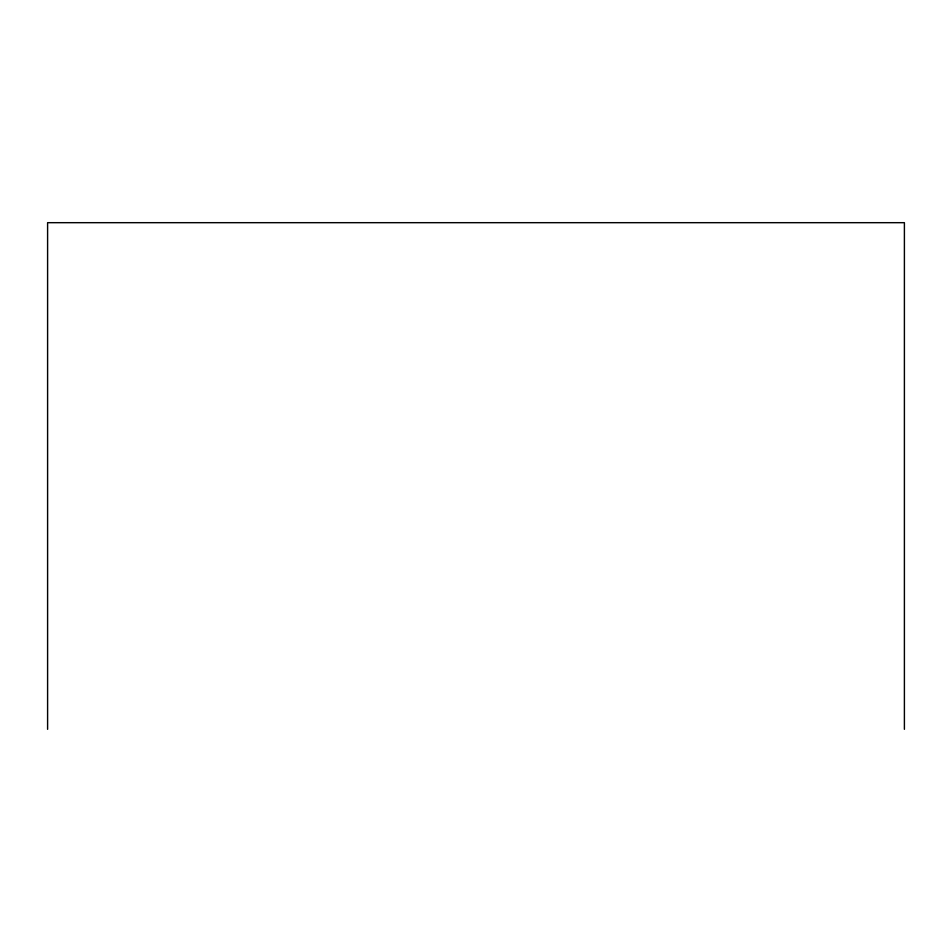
<?xml version="1.0" encoding="UTF-8"?>
<svg xmlns="http://www.w3.org/2000/svg" width="952" height="952" viewBox="0 0 952 952"><rect width="100%" height="100%" fill="white"/><g stroke="black" fill="none" stroke-linecap="round" stroke-linejoin="round"><path stroke-width="1.43" d="M904.4 729.315L904.4 222.685L47.6 222.685L47.6 729.315"/></g></svg>
